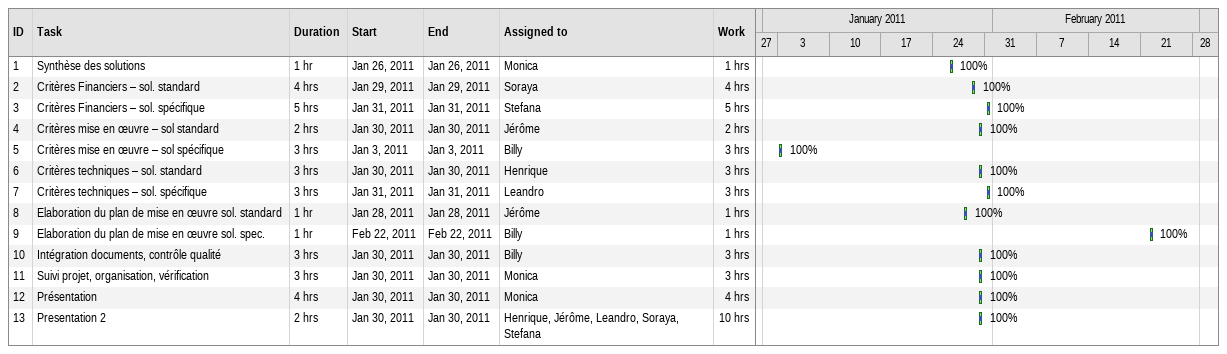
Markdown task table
| ID | Task | Duration | Start | Finish | Resources | % complete | Work (h) |
|---|---|---|---|---|---|---|---|
| 1 | Synthèse des solutions | 1h | 2011-01-26 | 2011-01-26 | Monica | 100 | 1 |
| 2 | Critères Financiers – sol. standard | 4h | 2011-01-29 | 2011-01-29 | Soraya | 100 | 4 |
| 3 | Critères Financiers – sol. spécifique | 5h | 2011-01-31 | 2011-01-31 | Stefana | 100 | 5 |
| 4 | Critères mise en œuvre – sol standard | 2h | 2011-01-30 | 2011-01-30 | Jérôme | 100 | 2 |
| 5 | Critères mise en œuvre – sol spécifique | 3h | 2011-01-03 | 2011-01-03 | Billy | 100 | 3 |
| 6 | Critères techniques – sol. standard | 3h | 2011-01-30 | 2011-01-30 | Henrique | 100 | 3 |
| 7 | Critères techniques – sol. spécifique | 3h | 2011-01-31 | 2011-01-31 | Leandro | 100 | 3 |
| 8 | Elaboration du plan de mise en œuvre sol. standard | 1h | 2011-01-28 | 2011-01-28 | Jérôme | 100 | 1 |
| 9 | Elaboration du plan de mise en œuvre sol. spec. | 1h | 2011-02-22 | 2011-02-22 | Billy | 100 | 1 |
| 10 | Intégration documents, contrôle qualité | 3h | 2011-01-30 | 2011-01-30 | Billy | 100 | 3 |
| 11 | Suivi projet, organisation, vérification | 3h | 2011-01-30 | 2011-01-30 | Monica | 100 | 3 |
| 12 | Présentation | 4h | 2011-01-30 | 2011-01-30 | Monica | 100 | 4 |
| 13 | Presentation 2 | 2h | 2011-01-30 | 2011-01-30 | Henrique, Jérôme, Leandro, Soraya, Stefana | 100 | 10 |
